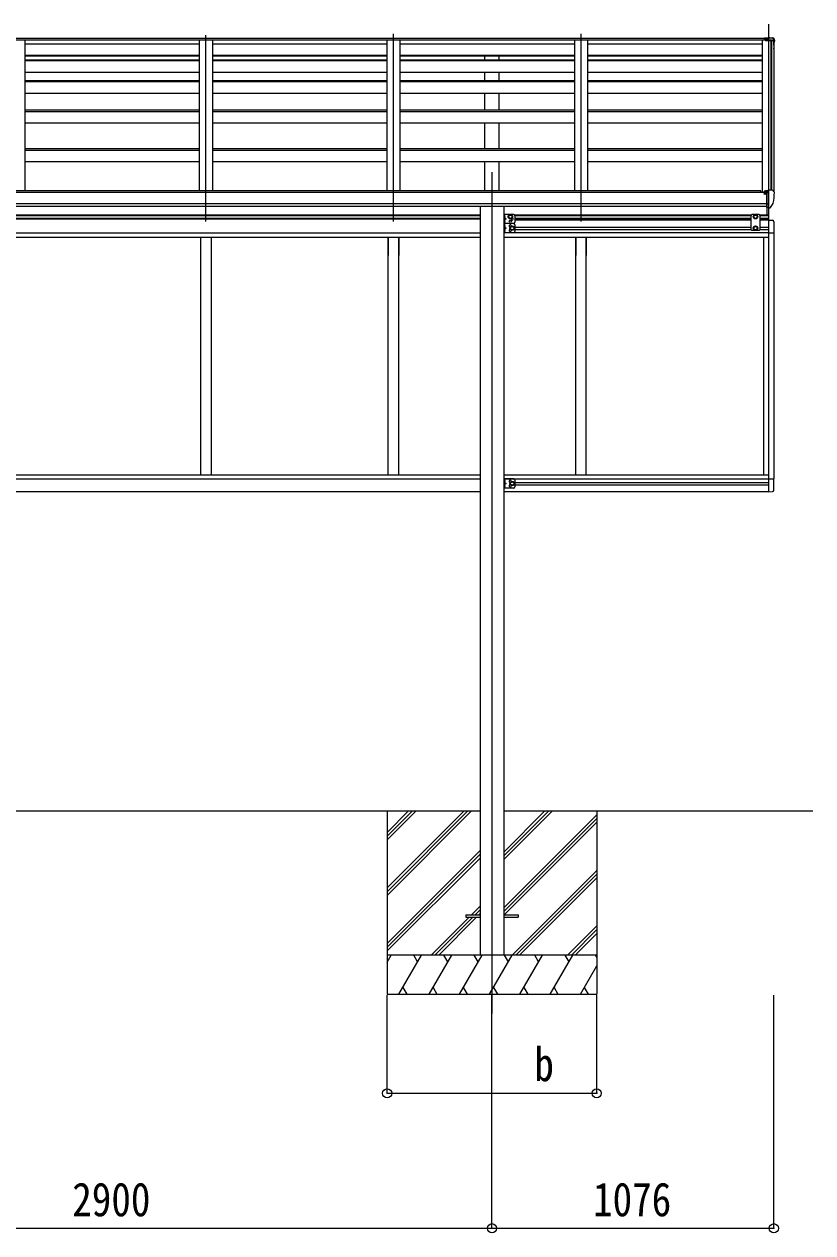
# Model space of a CAD drawing. Units: millimetres at full size, sheet at 1:35. Extents: x -9783 to 9892, y -6828 to 6752.
# Drawn here: x 4269 to 7279, y -2579 to 2034 of the extents above; entities that cross this region are included whole.
import ezdxf
from ezdxf.enums import TextEntityAlignment as Align

# ---------------------------------------------------------------- set-up
doc = ezdxf.new("R2010")
doc.units = ezdxf.units.MM
doc.header["$LTSCALE"] = 35
doc.header["$PDMODE"] = 32
doc.header["$PDSIZE"] = 35
for name, color, linetype, lineweight in [('0-0_0', 7, 'Continuous', 9), ('0-1_本体', 4, 'Continuous', 9), ('0-2_部品', 7, 'Continuous', 9), ('0-8_PARTS2', 2, 'Continuous', 9), ('0-A_寸法', 6, 'Continuous', 9), ('1-1_GLASS', 4, 'Continuous', 9), ('1-2_GLASS_SEAL', 7, 'Continuous', 9)]:
    doc.layers.add(name, color=color, linetype=linetype, lineweight=lineweight)
doc.styles.add('ＭＳ ゴシック', font='')
doc.styles.get('ＭＳ ゴシック').set_extended_font_data('MS Gothic')

msp = doc.modelspace()

# ---------------------------------------------------------------- linework, layer by layer
at = {"layer": '0-0_0'}
for p, q in [((3199.28, -968.88), (6008.88, -968.88)), ((5654.08, -968.88), (5654.08, -1668.88)), ((5654.08, -1263.06), (5948.26, -968.88)), ((5654.08, -1277.2), (5962.4, -968.88)), ((5654.08, -1291.34), (5976.55, -968.88)), ((5654.08, -1079.21), (5764.41, -968.88)), ((5654.08, -1065.07), (5750.27, -968.88)), ((5654.08, -1050.93), (5736.13, -968.88)), ((6099.28, -968.88), (7278.96, -968.88)), ((6099.28, -1154.51), (6284.91, -968.88)), ((6099.28, -1140.37), (6270.77, -968.88)), ((6099.28, -1126.22), (6256.63, -968.88)), ((6099.28, -1338.35), (6454.08, -983.56)), ((6099.28, -1352.5), (6454.08, -997.7)), ((6100.7, -1365.22), (6454.08, -1011.84)), ((6454.08, -968.88), (6454.08, -1668.88)), ((5654.08, -1475.19), (6008.88, -1120.39)), ((5654.08, -1489.33), (6008.88, -1134.53)), ((5654.08, -1503.47), (6008.88, -1148.67)), ((6130.89, -1518.88), (6454.08, -1195.69)), ((6145.03, -1518.88), (6454.08, -1209.83)), ((6159.18, -1518.88), (6454.08, -1223.97)), ((5976.18, -1365.22), (6008.88, -1332.52)), ((5822.52, -1518.88), (5967.18, -1374.22)), ((5836.67, -1518.88), (5981.32, -1374.22)), ((5850.81, -1518.88), (5995.46, -1374.22)), ((5990.32, -1365.22), (6008.88, -1346.66)), ((6004.46, -1365.22), (6008.88, -1360.8)), ((6343.02, -1518.88), (6454.08, -1407.82)), ((6357.17, -1518.88), (6454.08, -1421.96)), ((6371.31, -1519.72), (6454.08, -1436.95)), ((6454.08, -1518.88), (5654.08, -1518.88)), ((5654.08, -1546.38), (5669.96, -1518.88)), ((5698.83, -1668.88), (5785.43, -1518.88)), ((5770.43, -1544.86), (5755.43, -1518.88)), ((5814.3, -1668.88), (5900.9, -1518.88)), ((5885.9, -1544.86), (5870.9, -1518.88)), ((5929.77, -1668.88), (6016.37, -1518.88)), ((6001.37, -1544.86), (5986.37, -1518.88)), ((6045.24, -1668.88), (6131.84, -1518.88)), ((6116.84, -1544.86), (6101.84, -1518.88)), ((6160.71, -1668.88), (6247.31, -1518.88)), ((6232.31, -1544.86), (6217.31, -1518.88)), ((6276.18, -1668.88), (6362.78, -1518.88)), ((6332.78, -1518.88), (6347.78, -1544.86)), ((6448.25, -1518.88), (6454.08, -1528.98)), ((6391.65, -1668.88), (6454.08, -1560.74)), ((5713.83, -1642.9), (5728.83, -1668.88)), ((5829.3, -1642.9), (5844.3, -1668.88)), ((5944.77, -1642.9), (5959.77, -1668.88)), ((6060.24, -1642.9), (6075.24, -1668.88)), ((6175.71, -1642.9), (6190.71, -1668.88)), ((6291.18, -1642.9), (6306.18, -1668.88)), ((6406.65, -1642.9), (6421.65, -1668.88)), ((5654.08, -1668.88), (6454.08, -1668.88))]:
    msp.add_line(p, q, dxfattribs=at)
at = {"layer": '0-1_本体'}
for p, q in [((7098.08, 1973.61), (2110.09, 1973.61)), ((7098.08, 1972.7), (2110.09, 1972.7)), ((2113.59, 1980.81), (7094.58, 1980.81)), ((7094.58, 1979.23), (2113.59, 1979.23)), ((4271.08, 1972.7), (4271.08, 1397.9)), ((4937.08, 1957.5), (4271.08, 1957.5)), ((4937.08, 1972.7), (4937.08, 1397.9)), ((4987.08, 1972.7), (4987.08, 1397.9)), ((5653.08, 1957.5), (4987.08, 1957.5)), ((5653.08, 1972.7), (5653.08, 1397.9)), ((5703.08, 1972.7), (5703.08, 1397.9)), ((6369.08, 1957.5), (5703.08, 1957.5)), ((6369.08, 1972.7), (6369.08, 1397.9)), ((6419.08, 1972.7), (6419.08, 1397.9)), ((7085.08, 1957.5), (6419.08, 1957.5)), ((7085.08, 1972.7), (7085.08, 1391.48)), ((7120.38, 1401.29), (7120.38, 1971.14)), ((7121.08, 1971.14), (7121.08, 1401.29)), ((7129.13, 1970.72), (7121.3, 1971.13)), ((7130.07, 1969.88), (7130.09, 1394.75)), ((4937.08, 1913.97), (4271.08, 1913.97)), ((4937.08, 1912.89), (4271.08, 1912.89)), ((4937.08, 1911.59), (4271.08, 1911.59)), ((4271.08, 1898.4), (4937.08, 1898.4)), ((4271.08, 1895.82), (4937.08, 1895.82)), ((5653.08, 1913.97), (4987.08, 1913.97)), ((5653.08, 1912.89), (4987.08, 1912.89)), ((5653.08, 1911.59), (4987.08, 1911.59)), ((4987.08, 1898.4), (5653.08, 1898.4)), ((4987.08, 1895.82), (5653.08, 1895.82)), ((6369.08, 1913.97), (5703.08, 1913.97)), ((6369.08, 1912.89), (5703.08, 1912.89)), ((6369.08, 1911.59), (5703.08, 1911.59)), ((5703.08, 1898.4), (6369.08, 1898.4)), ((5703.08, 1895.82), (6369.08, 1895.82)), ((6026.58, 1898.4), (6026.58, 1911.59)), ((6081.58, 1898.4), (6081.58, 1911.59)), ((7085.08, 1913.97), (6419.08, 1913.97)), ((7085.08, 1912.89), (6419.08, 1912.89)), ((7085.08, 1911.59), (6419.08, 1911.59)), ((6419.08, 1898.4), (7085.08, 1898.4)), ((6419.08, 1895.82), (7085.08, 1895.82)), ((4271.08, 1851.08), (4937.08, 1851.08)), ((4987.08, 1851.08), (5653.08, 1851.08)), ((5703.08, 1851.08), (6369.08, 1851.08)), ((6026.58, 1819.61), (6026.58, 1851.08)), ((6081.58, 1819.61), (6081.58, 1851.08)), ((6419.08, 1851.08), (7085.08, 1851.08)), ((4271.08, 1819.61), (4937.08, 1819.61)), ((4271.08, 1815.63), (4937.08, 1815.63)), ((4987.08, 1819.61), (5653.08, 1819.61)), ((4987.08, 1815.63), (5653.08, 1815.63)), ((5703.08, 1819.61), (6369.08, 1819.61)), ((5703.08, 1815.63), (6369.08, 1815.63)), ((6419.08, 1819.61), (7085.08, 1819.61)), ((6419.08, 1815.63), (7085.08, 1815.63)), ((4271.08, 1771.18), (4937.08, 1771.18)), ((4987.08, 1771.18), (5653.08, 1771.18)), ((5703.08, 1771.18), (6369.08, 1771.18)), ((6026.58, 1706.75), (6026.58, 1771.18)), ((6081.58, 1706.75), (6081.58, 1771.18)), ((6419.08, 1771.18), (7085.08, 1771.18)), ((4271.08, 1706.75), (4937.08, 1706.75)), ((4271.08, 1701.38), (4937.08, 1701.38)), ((4987.08, 1706.75), (5653.08, 1706.75)), ((4987.08, 1701.38), (5653.08, 1701.38)), ((5703.08, 1706.75), (6369.08, 1706.75)), ((5703.08, 1701.38), (6369.08, 1701.38)), ((6419.08, 1706.75), (7085.08, 1706.75)), ((6419.08, 1701.38), (7085.08, 1701.38)), ((4271.08, 1657.32), (4937.08, 1657.32)), ((4987.08, 1657.32), (5653.08, 1657.32)), ((5703.08, 1657.32), (6369.08, 1657.32)), ((6026.58, 1560.12), (6026.58, 1657.32)), ((6081.58, 1560.12), (6081.58, 1657.32)), ((6419.08, 1657.32), (7085.08, 1657.32)), ((4271.08, 1560.12), (4937.08, 1560.12)), ((4271.08, 1553.36), (4937.08, 1553.36)), ((4987.08, 1560.12), (5653.08, 1560.12)), ((4987.08, 1553.36), (5653.08, 1553.36)), ((5703.08, 1560.12), (6369.08, 1560.12)), ((5703.08, 1553.36), (6369.08, 1553.36)), ((6419.08, 1560.12), (7085.08, 1560.12)), ((6419.08, 1553.36), (7085.08, 1553.36)), ((4271.08, 1509.79), (4937.08, 1509.79)), ((4987.08, 1509.79), (5653.08, 1509.79)), ((5703.08, 1509.79), (6369.08, 1509.79)), ((6026.58, 1397.9), (6026.58, 1509.79)), ((6081.58, 1397.9), (6081.58, 1509.79)), ((6419.08, 1509.79), (7085.08, 1509.79)), ((7103.58, 1391.48), (2104.58, 1391.48)), ((7080.08, 1397.9), (2128.08, 1397.9)), ((7080.08, 1391.48), (7080.08, 1397.82)), ((2104.58, 1349.89), (7103.58, 1349.89)), ((7103.58, 1338.04), (2104.58, 1338.12)), ((6008.88, 1336.33), (6008.88, -1518.88)), ((6099.28, 1336.33), (6099.28, -1518.88))]:
    msp.add_line(p, q, dxfattribs=at)
msp.add_circle((7096.11, 1386.38), 3, dxfattribs=at)
msp.add_arc((7129.08, 1969.72), 1, 6.67014, 87, dxfattribs=at)
at = {"layer": '0-2_部品'}
for p, q in [((7094.58, 1981.94), (7110.08, 1982.88)), ((7094.58, 1981.94), (7094.58, 1981.17)), ((7094.58, 1981.17), (7094.58, 1980.44)), ((7094.58, 1980.05), (7110.08, 1980.87)), ((7094.58, 1980.44), (7094.58, 1980.05)), ((7094.58, 1980.05), (7094.58, 1977.65)), ((7094.58, 1977.65), (7098.08, 1977.83)), ((7094.58, 1976.35), (7094.58, 1977.65)), ((7094.58, 1976.35), (7098.08, 1976.35)), ((7121.18, 1972.64), (7098.08, 1974.04)), ((7098.08, 1974.04), (7098.08, 1971.14)), ((7121.14, 1971.14), (7098.08, 1971.14)), ((7110.08, 1982.88), (7114.12, 1982.64)), ((7110.08, 1982.11), (7110.08, 1982.88)), ((7110.08, 1982.88), (7110.08, 1982.11)), ((7110.08, 1982.11), (7110.08, 1981.39)), ((7110.08, 1978.47), (7110.08, 1980.87)), ((7125.87, 1980.03), (7110.08, 1980.87)), ((7120.04, 1982.27), (7126.29, 1981.89)), ((7129.16, 1970.72), (7121.14, 1971.14)), ((7121.18, 1973.3), (7129.23, 1972.91)), ((7121.18, 1972.64), (7129.23, 1972.22)), ((7125.73, 1981.16), (7125.73, 1980.43)), ((7125.87, 1980.03), (7130.29, 1972.62)), ((7127.05, 1981.47), (7131.53, 1975.04)), ((7130.58, 1968.55), (7130.58, 1969.23)), ((7131.53, 1975.04), (7131.53, 1971.52)), ((7132.08, 1973.32), (7132.08, 1969.23)), ((7132.08, 1968.55), (7132.08, 1969.23)), ((7093.58, 1395.44), (7093.58, 1391.48)), ((7108.58, 1396.61), (7094.58, 1396.55)), ((7098.08, 1396.57), (7098.08, 1398.46)), ((7098.58, 1386.38), (7098.28, 1386.38)), ((7099.11, 1386.38), (7098.58, 1386.38)), ((7098.91, 1398.88), (7108.58, 1399.6)), ((7103.58, 1391.56), (7110.08, 1391.96)), ((7108.58, 1400.38), (7110.08, 1400.38)), ((7108.58, 1400.38), (7108.58, 1394.21)), ((7110.08, 1332.79), (7110.08, 1401.29)), ((7125.17, 1400.73), (7129.24, 1394.92)), ((7132.08, 1391.92), (7132.08, 1391.29)), ((7117.71, 1334.61), (7127.45, 1349.99)), ((7103.58, 1335.99), (7109.08, 1335.99)), ((7109.58, 1334.99), (7109.08, 1335.99)), ((7110.08, 1334.99), (7109.58, 1334.99)), ((7111.58, 1332.89), (7110.08, 1332.79)), ((7111.58, 1332.89), (7115.29, 1333.11))]:
    msp.add_line(p, q, dxfattribs=at)
at = {"layer": '0-2_部品', "color": 4}
for p, q in [((5954.08, -1365.22), (5954.08, -1374.22)), ((5954.08, -1365.22), (6008.88, -1365.22)), ((5954.08, -1374.22), (6008.88, -1374.22)), ((6099.28, -1365.22), (6154.08, -1365.22)), ((6099.28, -1374.22), (6154.08, -1374.22)), ((6154.08, -1365.22), (6154.08, -1374.22))]:
    msp.add_line(p, q, dxfattribs=at)
at = {"layer": '0-2_部品'}
for points in [[(7110.08, 1978.47), (7098.08, 1978.05), (7098.08, 1974.68)], [(7121.18, 1973.3), (7098.08, 1974.68), (7098.08, 1974.04)], [(7110.08, 1980.87), (7110.08, 1981.39), (7110.08, 1982.11)], [(7126.29, 1981.89), (7126.17, 1981.89), (7125.84, 1981.67), (7125.73, 1981.16)], [(7125.73, 1980.43), (7125.8, 1980.22), (7125.87, 1980.03)], [(7093.58, 1387.99), (7093.58, 1386.38), (7093.11, 1386.38)], [(7098.28, 1387.57), (7098.28, 1386.38), (7093.58, 1386.38)], [(7098.91, 1398.88), (7098.74, 1398.86), (7098.58, 1398.83), (7098.44, 1398.79), (7098.32, 1398.73), (7098.22, 1398.67), (7098.14, 1398.61), (7098.1, 1398.54), (7098.08, 1398.46)], [(7103.58, 1335.99), (7103.58, 1394.21), (7108.58, 1394.21)], [(7110.08, 1401.29), (7122.08, 1401.29), (7124.41, 1401.15)], [(7110.08, 1346.68), (7106.92, 1347.09), (7103.58, 1347.52)]]:
    msp.add_lwpolyline(points, dxfattribs=at)
for centre, radius, start, end in [((7129.51, 2185.72), 203.67, 265.66569, 267.33529), ((7126.23, 1980.89), 1, 34.92333, 86.50831), ((7129.08, 1969.23), 1.5, 0.10179, 87.11637), ((7129.08, 1969.23), 2.99, 0.10179, 87.11637), ((6931.57, 1968.9), 199.01, 355.91195, 359.99961), ((6931.57, 1968.55), 199.01, 355.91198, 359.99961), ((6931.58, 1968.55), 200.5, 351.88835, 359.99962), ((7128.82, 1969.71), 3.27, 33.61079, 63.09912), ((7096.08, 1386.38), 2.5, 28.35764, 180), ((7096.08, 1386.38), 2.5, 0, 28.35764), ((7124.35, 1400.15), 1, 35, 86.5), ((6939.59, 1391.3), 192.49, 347.8767, 359.9992), ((7129.08, 1391.92), 3, 0, 87), ((7124.85, 1351.49), 3, 330, 348.16652), ((7115.11, 1336.11), 3, 273.5, 330)]:
    msp.add_arc(centre, radius, start, end, dxfattribs=at)
for centre, major_axis, ratio, start_param, end_param in [((7129.08, 1969.36), (0.11, 3.55), 0.844901, 5.9032824, 6.268104), ((7129.08, 1973.32), (0, -3.01), 0.996195, 1.5707963, 2.1816616), ((7094.58, 1395.45), (0.02, 1.1), 0.906239, 0.0206394, 1.5914357)]:
    msp.add_ellipse(centre, major_axis=major_axis, ratio=ratio, start_param=start_param, end_param=end_param, dxfattribs=at)
at = {"layer": '0-8_PARTS2'}
for p, q in [((7110.08, 2034.13), (7110.08, 1280.35)), ((4962.08, 1280.35), (4962.08, 1992.55)), ((5678.08, 1280.35), (5678.08, 1996.83)), ((6394.08, 1280.35), (6394.08, 1996.83)), ((7110.09, 1783.44), (7110.09, 1280.35)), ((6054.08, 1469.16), (6054.08, -1742.41))]:
    msp.add_line(p, q, dxfattribs=at)
at = {"layer": '0-A_寸法'}
for p, q in [((5654.08, -2046.77), (5654.08, -1672.36)), ((6054.08, -2561.76), (6054.08, -1672.36)), ((6454.08, -2046.77), (6454.08, -1672.36)), ((7130.08, -2561.76), (7130.08, -1672.36)), ((5654.08, -2046.77), (6454.08, -2046.77)), ((3154.08, -2561.76), (6054.08, -2561.76)), ((6054.08, -2561.76), (7130.08, -2561.76))]:
    msp.add_line(p, q, dxfattribs=at)
for p in [(5654.08, -2046.77), (6454.08, -2046.77), (6054.08, -2561.76), (7130.08, -2561.76)]:
    msp.add_point(p, dxfattribs=at)
at = {"layer": '1-1_GLASS'}
for p, q in [((3199.28, 1306.79), (6008.88, 1306.79)), ((3199.28, 1303.29), (6008.88, 1303.29)), ((3199.28, 1294.29), (6008.88, 1294.29)), ((6139.28, 1306.79), (7045.58, 1306.79)), ((6141.26, 1303.29), (7042.58, 1303.29)), ((6141.28, 1294.29), (7042.58, 1294.29)), ((7074.58, 1306.79), (7110.08, 1306.79)), ((7077.58, 1303.29), (7110.08, 1303.29)), ((7077.58, 1294.29), (7110.08, 1294.29)), ((3199.28, 1290.79), (6008.88, 1290.79)), ((6141.28, 1290.79), (7042.58, 1290.79)), ((7042.58, 1285.79), (6141.28, 1285.79)), ((6141.28, 1259.79), (7042.58, 1259.79)), ((6141.28, 1250.79), (7042.58, 1250.79)), ((7077.58, 1290.79), (7110.08, 1290.79)), ((7110.08, 1285.79), (7077.58, 1285.79)), ((7077.58, 1259.79), (7110.08, 1259.79)), ((7077.58, 1250.79), (7110.08, 1250.79)), ((7110.08, 1286.49), (7110.08, 1086.29)), ((3199.28, 1237.29), (6008.88, 1237.29)), ((3199.28, 1221.29), (6008.88, 1221.29)), ((4942.08, 1221.29), (4942.08, 1151.29)), ((4942.08, 1221.29), (4942.08, 314.29)), ((4982.08, 1221.29), (4982.08, 1151.29)), ((4982.08, 1221.29), (4982.08, 314.29)), ((5658.08, 1221.29), (5658.08, 1151.29)), ((5658.08, 314.29), (5658.08, 1221.29)), ((5698.08, 1221.29), (5698.08, 1151.29)), ((5698.08, 314.29), (5698.08, 1221.29)), ((7110.08, 1237.29), (6099.28, 1237.29)), ((6099.28, 1221.29), (7110.08, 1221.29)), ((6374.08, 1221.29), (6374.08, 1151.29)), ((6374.08, 314.29), (6374.08, 1221.29)), ((6414.08, 1221.29), (6414.08, 1151.29)), ((6414.08, 314.29), (6414.08, 1221.29)), ((7090.08, 1221.29), (7090.08, 1151.29)), ((7090.08, 1221.29), (7090.08, 1151.29)), ((7090.08, 1221.29), (7090.08, 314.29)), ((7090.08, 1221.29), (7090.08, 314.29)), ((7110.08, 1221.29), (7110.08, 249.29)), ((7130.08, 1237.09), (7130.08, 1135.49)), ((7130.08, 1221.29), (7130.08, 298.49)), ((3199.28, 314.29), (6008.88, 314.29)), ((3199.28, 298.29), (6008.88, 298.29)), ((6099.28, 314.29), (7110.08, 314.29)), ((6099.28, 298.29), (7110.08, 298.29)), ((6141.28, 284.79), (7110.08, 284.79)), ((7110.08, 314.29), (7110.08, 298.29)), ((3199.28, 249.79), (6008.88, 249.79)), ((6099.28, 249.79), (7110.08, 249.79)), ((6141.28, 275.79), (7110.08, 275.79))]:
    msp.add_line(p, q, dxfattribs=at)
at = {"layer": '1-2_GLASS_SEAL'}
for p, q in [((6099.28, 1308.09), (6099.28, 1273.09)), ((6136.28, 1308.09), (6099.28, 1308.09)), ((6101.78, 1308.09), (6101.78, 1273.09)), ((6102.28, 1295.59), (6101.78, 1295.68)), ((6102.28, 1303.59), (6103.09, 1303.45)), ((6102.28, 1295.59), (6103.09, 1295.73)), ((6141.28, 1303.09), (6141.28, 1278.09)), ((7046.58, 1308.09), (7042.58, 1304.09)), ((7042.58, 1304.09), (7042.58, 1250.59)), ((7073.58, 1308.09), (7046.58, 1308.09)), ((7073.58, 1308.09), (7077.58, 1304.09)), ((7077.58, 1250.59), (7077.58, 1304.09)), ((7104.58, 1307.09), (7104.58, 1336.29)), ((7110.08, 1333.09), (7110.08, 1286.58)), ((7111.58, 1286.58), (7111.58, 1333.18)), ((6099.28, 1273.09), (6099.28, 1238.09)), ((6136.28, 1273.09), (6099.28, 1273.09)), ((6136.28, 1273.09), (6099.28, 1273.09)), ((6101.78, 1290.59), (6108.78, 1290.59)), ((6102.28, 1277.59), (6101.78, 1277.68)), ((6101.78, 1273.09), (6101.78, 1238.09)), ((6102.28, 1260.59), (6101.78, 1260.68)), ((6101.78, 1255.59), (6108.78, 1255.59)), ((6102.28, 1285.59), (6103.09, 1285.45)), ((6102.28, 1277.59), (6103.09, 1277.73)), ((6102.28, 1268.59), (6103.09, 1268.45)), ((6102.28, 1260.59), (6103.09, 1260.73)), ((6102.28, 1250.59), (6103.09, 1250.45)), ((6141.28, 1268.09), (6141.28, 1243.09)), ((7046.58, 1246.59), (7042.58, 1250.59)), ((7073.58, 1246.59), (7046.58, 1246.59)), ((7060.08, 1263.1), (7053.58, 1259.34)), ((7053.58, 1259.34), (7053.58, 1251.84)), ((7053.58, 1251.84), (7060.08, 1248.08)), ((7066.58, 1259.34), (7060.08, 1263.1)), ((7060.08, 1248.08), (7066.58, 1251.84)), ((7066.58, 1251.84), (7066.58, 1259.34)), ((7073.58, 1246.59), (7077.58, 1250.59)), ((7110.08, 1286.59), (7125.37, 1285.79)), ((7130.58, 1280.3), (7130.58, 1237.39)), ((6136.28, 1238.09), (6099.28, 1238.09)), ((6102.28, 1242.59), (6101.78, 1242.68)), ((6102.28, 1242.59), (6103.09, 1242.73)), ((7110.08, 1237.39), (7130.58, 1237.39)), ((6099.28, 298.09), (6099.28, 263.09)), ((6136.28, 298.09), (6099.28, 298.09)), ((6101.78, 298.09), (6101.78, 263.09)), ((6102.28, 285.59), (6101.78, 285.68)), ((6101.78, 280.59), (6108.78, 280.59)), ((6102.28, 293.59), (6103.09, 293.45)), ((6102.28, 285.59), (6103.09, 285.73)), ((6141.28, 293.09), (6141.28, 268.09)), ((7110.08, 298.78), (7130.58, 298.78)), ((7130.58, 255.88), (7130.58, 298.78)), ((6136.28, 263.09), (6099.28, 263.09)), ((6102.28, 267.59), (6101.78, 267.68)), ((6102.28, 275.59), (6103.09, 275.45)), ((6102.28, 267.59), (6103.09, 267.73)), ((7110.08, 249.58), (7125.37, 250.39))]:
    msp.add_line(p, q, dxfattribs=at)
for points in [[(6101.4, 1299.59), (6102.03, 1300.78), (6104.26, 1301.89)], [(6101.4, 1299.59), (6102.03, 1298.4), (6104.26, 1297.29)], [(6102.28, 1295.59), (6102.28, 1303.59), (6101.78, 1303.5), (6101.78, 1295.68)], [(6101.78, 1295.59), (6108.78, 1290.59), (6101.78, 1285.59)], [(7053.58, 1302.84), (7060.08, 1306.6), (7066.58, 1302.84)], [(7066.58, 1302.84), (7066.58, 1295.34), (7060.08, 1291.58), (7053.58, 1295.34), (7053.58, 1302.84)], [(6101.4, 1281.59), (6102.03, 1282.78), (6104.26, 1283.89)], [(6101.4, 1281.59), (6102.03, 1280.4), (6104.26, 1279.29)], [(6101.4, 1264.59), (6102.03, 1265.78), (6104.26, 1266.89)], [(6101.4, 1264.59), (6102.03, 1263.4), (6104.26, 1262.29)], [(6101.4, 1246.59), (6102.03, 1247.78), (6104.26, 1248.89)], [(6101.4, 1246.59), (6102.03, 1245.4), (6104.26, 1244.29)], [(6102.28, 1277.59), (6102.28, 1285.59), (6101.78, 1285.5), (6101.78, 1277.68)], [(6102.28, 1260.59), (6102.28, 1268.59), (6101.78, 1268.5), (6101.78, 1260.68)], [(6101.78, 1260.59), (6108.78, 1255.59), (6101.78, 1250.59)], [(6102.28, 1242.59), (6102.28, 1250.59), (6101.78, 1250.5), (6101.78, 1242.68)], [(6101.4, 289.59), (6102.03, 290.78), (6104.26, 291.89)], [(6101.4, 289.59), (6102.03, 288.4), (6104.26, 287.29)], [(6102.28, 285.59), (6102.28, 293.59), (6101.78, 293.5), (6101.78, 285.68)], [(6101.78, 285.59), (6108.78, 280.59), (6101.78, 275.59)], [(6101.4, 271.59), (6102.03, 272.78), (6104.26, 273.89)], [(6101.4, 271.59), (6102.03, 270.4), (6104.26, 269.29)], [(6102.28, 267.59), (6102.28, 275.59), (6101.78, 275.5), (6101.78, 267.68)]]:
    msp.add_lwpolyline(points, dxfattribs=at)
for points in [[(6124.28, 1291.58), (6117.78, 1295.34), (6117.78, 1302.84), (6124.28, 1306.6), (6130.78, 1302.84), (6130.78, 1295.34)], [(6131.28, 1248.08), (6124.78, 1251.84), (6124.78, 1259.34), (6131.28, 1263.1), (6137.78, 1259.34), (6137.78, 1251.84)], [(6131.28, 273.08), (6124.78, 276.84), (6124.78, 284.34), (6131.28, 288.09), (6137.78, 284.34), (6137.78, 276.84)]]:
    msp.add_lwpolyline(points, close=True, dxfattribs=at)
for centre, radius in [((6124.28, 1299.09), 8.5), ((6124.28, 1299.09), 7.5), ((6124.28, 1299.09), 6.5), ((7060.08, 1299.09), 8.5), ((7060.08, 1299.09), 7.5), ((7060.08, 1299.09), 6.5), ((6124.28, 1282.09), 4.25), ((6131.28, 1255.59), 8.5), ((6131.28, 1255.59), 7.5), ((6131.28, 1255.59), 6.5), ((7060.08, 1255.59), 8.5), ((7060.08, 1255.59), 7.5), ((7060.08, 1255.59), 6.5), ((6131.28, 280.59), 8.5), ((6131.28, 280.59), 7.5), ((6131.28, 280.59), 6.5)]:
    msp.add_circle(centre, radius, dxfattribs=at)
for centre, radius, start, end in [((6102.93, 1302.56), 0.9, 32.05588, 80), ((6102.93, 1296.62), 0.9, 280, 327.94412), ((6098.18, 1299.59), 6.5, 327.94412, 32.05588), ((6131.28, 1290.59), 4.25, 173.70569, 85.23923), ((6136.28, 1303.09), 5, 0, 90), ((6102.93, 1284.56), 0.9, 32.05588, 80), ((6102.93, 1278.62), 0.9, 280, 327.94412), ((6102.93, 1267.56), 0.9, 32.05588, 80), ((6102.93, 1261.62), 0.9, 280, 327.94412), ((6102.93, 1249.56), 0.9, 32.05588, 80), ((6098.18, 1281.59), 6.5, 327.94412, 32.05588), ((6098.18, 1264.59), 6.5, 327.94412, 32.05588), ((6098.18, 1246.59), 6.5, 327.94412, 32.05588), ((6124.28, 1264.09), 4.25, 353.70569, 265.23923), ((6124.28, 1247.09), 4.25, 94.76077, 6.29431), ((6136.28, 1278.09), 5, 270, 0), ((6136.28, 1268.09), 5, 0, 90), ((7125.08, 1280.3), 5.5, 0, 87), ((6102.93, 1243.62), 0.9, 280, 327.94412), ((6136.28, 1243.09), 5, 270, 0), ((6102.93, 292.56), 0.9, 32.05588, 80), ((6102.93, 286.62), 0.9, 280, 327.94412), ((6098.18, 289.59), 6.5, 327.94412, 32.05588), ((6124.28, 289.09), 4.25, 353.70569, 265.23923), ((6136.28, 293.09), 5, 0, 90), ((6102.93, 274.56), 0.9, 32.05588, 80), ((6102.93, 268.62), 0.9, 280, 327.94412), ((6098.18, 271.59), 6.5, 327.94412, 32.05588), ((6124.28, 272.09), 4.25, 94.76077, 6.29431), ((6136.28, 268.09), 5, 270, 0), ((7125.08, 255.88), 5.5, 273, 0)]:
    msp.add_arc(centre, radius, start, end, dxfattribs=at)

# ---------------------------------------------------------------- texts
at = {"layer": '0-A_寸法', "color": 7, "style": 'ＭＳ ゴシック', "width": 0.85}
for s, p in [('b', (6216.08, -2038.77)), ('2900', (4452.08, -2554.76)), ('1076', (6440.08, -2554.76))]:
    msp.add_text(s, height=129, dxfattribs=at).set_placement(p, align=Align.BOTTOM_LEFT)

doc.saveas('drawing.dxf')
